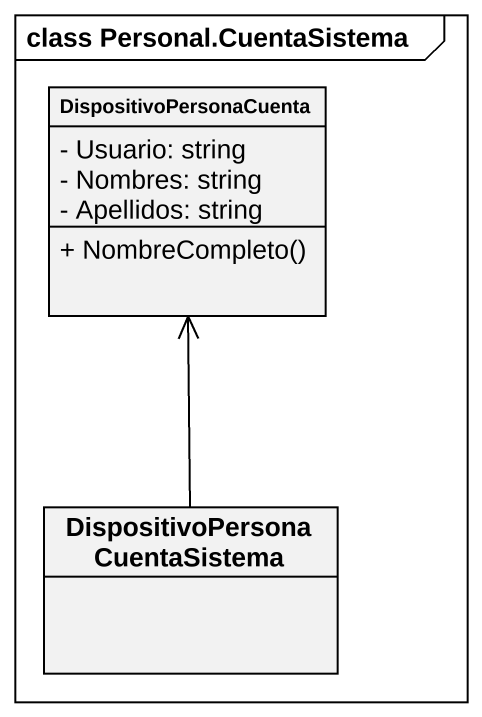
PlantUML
@startuml
mainframe class Personal.CuentaSistema
hide circle
hide empty members
skinparam classAttributeIconSize 0
class DispositivoPersonaCuenta {
  - Usuario: string
  - Nombres: string
  - Apellidos: string
  + NombreCompleto()
}
class "DispositivoPersonaCuentaSistema" as DispositivoPersonaCuentaSist
DispositivoPersonaCuentaSist -up-> DispositivoPersonaCuenta
@enduml
